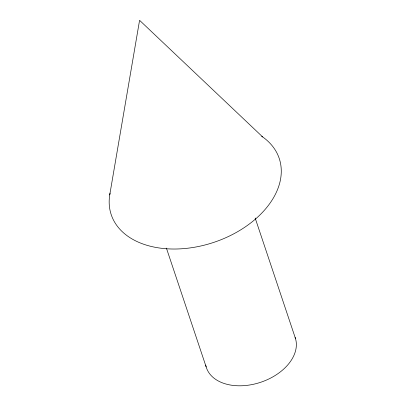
<?xml version="1.0" encoding="UTF-8"?>
<svg xmlns="http://www.w3.org/2000/svg" width="406" height="406" viewBox="0 0 406 406"><rect width="100%" height="100%" fill="white"/><g stroke="black" fill="none" stroke-linecap="round" stroke-linejoin="round"><path stroke-width="0.61" d="M109.737 194.875L139.578 20.315L262.652 136.929M255.161 218.022L295.512 338.614M166.409 248.117L206.157 366.907M261.682 136.259A88.584 58.814 -18.5 0 1 218.418 240.738A88.584 58.814 -18.5 0 1 110.046 193.149M295.121 337.432A46.873 31.12 -18.5 0 1 259.17 382.767A46.873 31.12 -18.5 0 1 205.71 365.09"/></g></svg>
